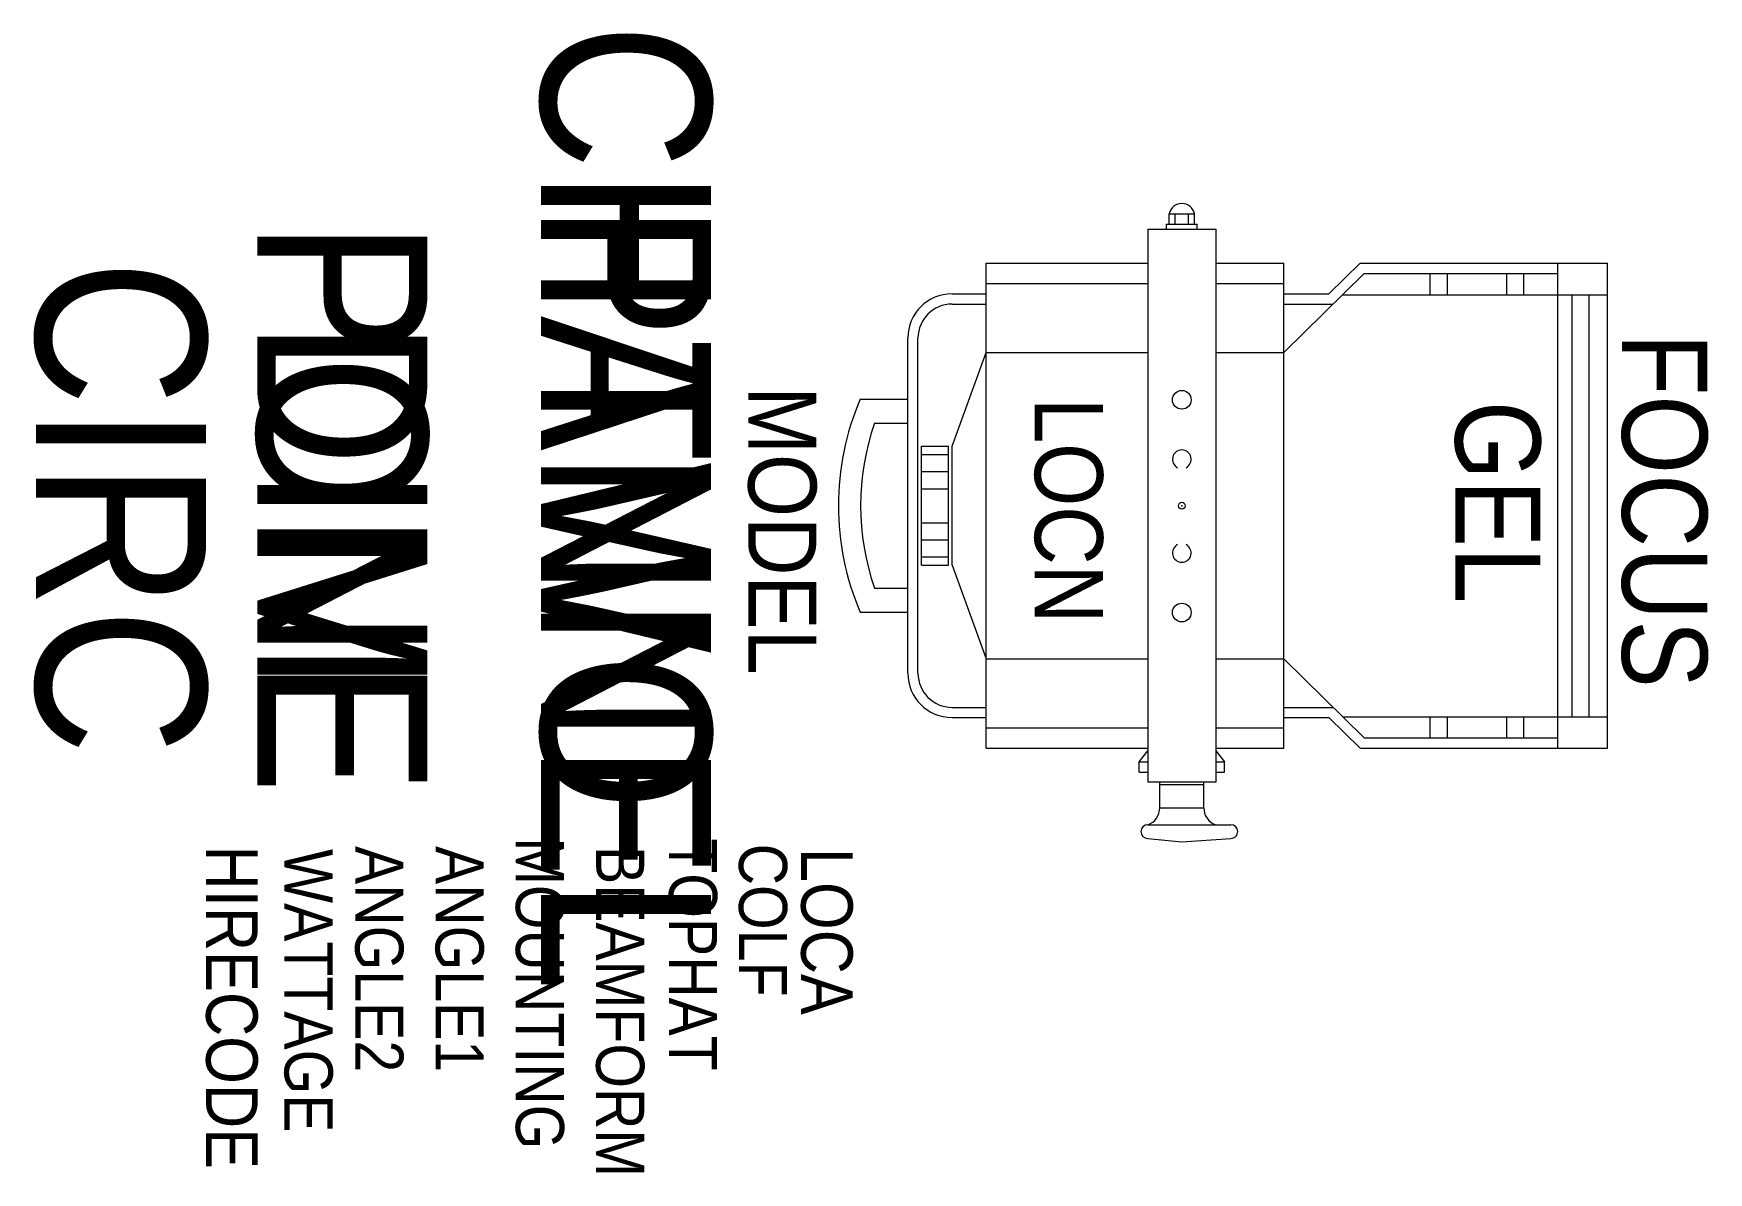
# Model space of a CAD drawing. Extents: x 200 to 1184, y -77 to 592.
import ezdxf
from ezdxf.enums import TextEntityAlignment as Align

# ---------------------------------------------------------------- set-up
doc = ezdxf.new("R2010")
doc.units = 0
doc.header["$MEASUREMENT"] = 0
doc.layers.get('0').update_dxf_attribs({"linetype": 'CONTINUOUS'})
for name, color, linetype in [('CHANNEL', 3, 'CONTINUOUS'), ('CIRC', 6, 'CONTINUOUS'), ('DIMMER', 4, 'CONTINUOUS'), ('FOCUS', 2, 'CONTINUOUS'), ('GEL', 1, 'CONTINUOUS'), ('LANTERNS', 4, 'CONTINUOUS'), ('LOCATION', 7, 'CONTINUOUS'), ('MODEL', 6, 'CONTINUOUS'), ('PATCH', 5, 'CONTINUOUS'), ('PATCH2', 5, 'CONTINUOUS')]:
    doc.layers.add(name, color=color, linetype=linetype)

msp = doc.modelspace()

# ---------------------------------------------------------------- linework, layer by layer
for p, q in [((867.03, 480.51), (867.03, 486.51)), ((867.03, 486.51), (882.03, 486.51)), ((870.53, 480.51), (870.53, 486.51)), ((878.53, 480.51), (878.53, 486.51)), ((882.03, 480.51), (882.03, 486.51)), ((854.53, 477.51), (854.53, 315.01)), ((854.53, 477.51), (894.53, 477.51)), ((865.53, 480.51), (883.53, 480.51)), ((865.53, 477.51), (865.53, 480.51)), ((883.53, 477.51), (883.53, 480.51)), ((894.53, 477.51), (894.53, 315.01)), ((759.53, 172.51), (759.53, 457.51)), ((759.53, 457.51), (854.53, 457.51)), ((894.53, 457.51), (934.53, 457.51)), ((934.53, 172.51), (934.53, 457.51)), ((960.99, 439.51), (979.25, 457.51)), ((979.25, 457.51), (1124.53, 457.51)), ((1095.53, 172.51), (1095.53, 457.51)), ((1124.53, 172.51), (1124.53, 457.51)), ((759.53, 445.51), (854.53, 445.51)), ((894.53, 445.51), (934.53, 445.51)), ((934.53, 405.01), (981.71, 451.51)), ((981.71, 451.51), (1095.53, 451.51)), ((1020.53, 439.01), (1020.53, 451.51)), ((1030.53, 439.01), (1030.53, 451.51)), ((1065.53, 439.01), (1065.53, 451.51)), ((1075.53, 439.01), (1075.53, 451.51)), ((739.53, 439.51), (759.53, 439.51)), ((739.53, 433.51), (759.53, 433.51)), ((934.53, 439.51), (960.99, 439.51)), ((934.53, 433.51), (963.45, 433.51)), ((969.03, 439.01), (1124.53, 439.01)), ((1103.78, 191.01), (1103.78, 439.01)), ((1113.78, 191.01), (1113.78, 439.01)), ((713.53, 216.51), (713.53, 413.51)), ((719.53, 216.51), (719.53, 413.51)), ((739.53, 350.01), (759.53, 405.01)), ((759.53, 405.01), (854.53, 405.01)), ((894.53, 405.01), (934.53, 405.01)), ((685.53, 377.51), (713.53, 377.51)), ((694.03, 363.51), (713.53, 363.51)), ((721.53, 350.01), (737.53, 350.01)), ((721.53, 280.01), (721.53, 350.01)), ((721.53, 345.01), (737.53, 345.01)), ((737.53, 280.01), (737.53, 350.01)), ((739.53, 280.01), (739.53, 350.01)), ((721.53, 335.01), (737.53, 335.01)), ((721.53, 325.01), (737.53, 325.01)), ((854.53, 315.01), (854.53, 152.51)), ((894.53, 315.01), (894.53, 152.51)), ((721.53, 305.01), (737.53, 305.01)), ((721.53, 295.01), (737.53, 295.01)), ((721.53, 285.01), (737.53, 285.01)), ((721.53, 280.01), (737.53, 280.01)), ((721.53, 280.01), (737.53, 280.01)), ((739.53, 280.01), (759.53, 225.01)), ((694.03, 266.51), (713.53, 266.51)), ((685.53, 252.51), (713.53, 252.51)), ((759.53, 225.01), (854.53, 225.01)), ((894.53, 225.01), (934.53, 225.01)), ((981.71, 178.51), (934.53, 225.01)), ((739.53, 196.51), (759.53, 196.51)), ((739.53, 190.51), (759.53, 190.51)), ((934.53, 196.51), (963.45, 196.51)), ((934.53, 190.51), (960.99, 190.51)), ((979.25, 172.51), (960.99, 190.51)), ((969.03, 191.01), (1124.53, 191.01)), ((1020.53, 178.51), (1020.53, 191.01)), ((1030.53, 178.51), (1030.53, 191.01)), ((1065.53, 178.51), (1065.53, 191.01)), ((1075.53, 178.51), (1075.53, 191.01)), ((759.53, 184.51), (854.53, 184.51)), ((894.53, 184.51), (934.53, 184.51)), ((981.71, 178.51), (1095.53, 178.51)), ((759.53, 172.51), (854.53, 172.51)), ((849.53, 164.51), (854.53, 171.01)), ((894.53, 172.51), (934.53, 172.51)), ((894.53, 171.01), (899.53, 164.51)), ((979.53, 172.51), (1124.53, 172.51)), ((849.53, 164.51), (854.53, 164.51)), ((849.53, 158.51), (849.53, 164.51)), ((849.53, 158.51), (854.53, 158.51)), ((894.53, 164.51), (899.53, 164.51)), ((894.53, 158.51), (899.53, 158.51)), ((899.53, 158.51), (899.53, 164.51)), ((894.53, 152.51), (854.53, 152.51)), ((861.53, 137.51), (861.53, 152.51)), ((887.53, 151.01), (861.53, 151.01)), ((887.53, 137.51), (887.53, 152.51)), ((861.53, 137.51), (887.53, 137.51)), ((854.53, 127.51), (903.34, 127.51)), ((854.53, 119.51), (874.53, 117.51)), ((874.53, 117.51), (903.34, 119.51))]:
    msp.add_line(p, q)
for centre, radius in [((874.53, 377.24), 5.5), ((874.53, 315.01), 2), ((874.53, 252.24), 5.5)]:
    msp.add_circle(centre, radius)
for centre, radius, start, end in [((874.53, 484.9), 7.67, 12.17019, 167.82981), ((739.53, 413.51), 26, 90, 180), ((739.53, 413.51), 20, 90, 180), ((831.87, 315.01), 159.12, 156.87198, 203.12802), ((831.87, 315.01), 146.12, 160.61462, 199.38538), ((874.53, 342.24), 5.5, 297.03569, 242.96431), ((874.53, 287.24), 5.5, 117.03569, 62.96431), ((739.53, 216.51), 26, 180, 270), ((739.53, 216.51), 20, 180, 270), ((851.39, 137.17), 10.15, 288.04731, 1.96865), ((897.51, 137.05), 9.99, 177.31836, 252.66568), ((854.53, 123.51), 4, 90, 270), ((903.34, 123.51), 4, 270, 90)]:
    msp.add_arc(centre, radius, start, end)
msp.add_point((874.53, 315.01))

# ---------------------------------------------------------------- texts
at = {"layer": 'CHANNEL', "width": 0.89}
msp.add_attdef('CHANNEL', text='', height=100, rotation=270, dxfattribs=at).set_placement((497.96, 314.16), align=Align.CENTER)
at = {"layer": 'CIRC', "width": 0.89}
msp.add_attdef('CIRC', text='', height=100, rotation=270, dxfattribs=at).set_placement((201.3, 314.16), align=Align.CENTER)
at = {"layer": 'DIMMER', "width": 0.89}
msp.add_attdef('DIM', text='', height=100, rotation=270, dxfattribs=at).set_placement((331.3, 315.01), align=Align.CENTER)
at = {"layer": 'FOCUS', "color": 30, "width": 0.89}
msp.add_attdef('FOCUS', text='', height=50, rotation=270, dxfattribs=at).set_placement((1133.21, 312.1), align=Align.CENTER)
at = {"layer": 'GEL', "width": 0.89}
msp.add_attdef('GEL', text='', height=50, rotation=270, dxfattribs=at).set_placement((1035.19, 317.11), align=Align.CENTER)
at = {"layer": 'LANTERNS', "color": 0, "width": 0.89, "flags": 1}
for tag, p, s, height in [('TOPHAT', (573.2, 119.53), 'Y', 28.3), ('HIRECODE', (301.29, 115.3), '', 30.26), ('WATTAGE', (347.34, 113.27, 0.01), '500', 28.305), ('ANGLE2', (388.89, 115.03), '180', 28.305), ('ANGLE1', (436.06, 115.03), '0', 28.3), ('MOUNTING', (483.24, 120.23), 'STANDARD HOOK CLAMP', 28.3047), ('BEAMFORM', (530.41, 115.03), 'C', 28.3), ('COLF', (614.33, 116.42), 'N', 28.3), ('LOCA', (650.87, 113.89), '', 30.26)]:
    msp.add_attdef(tag, p, s, height=height, rotation=270, dxfattribs=at)
at = {"layer": 'LOCATION', "width": 0.89}
msp.add_attdef('LOCN', text='', height=40, rotation=270, dxfattribs=at).set_placement((788.14, 312.08), align=Align.CENTER)
at = {"layer": 'MODEL', "width": 0.89}
msp.add_attdef('MODEL', text='500w B/L', height=40, rotation=270, dxfattribs=at).set_placement((619.83, 300.41), align=Align.CENTER)
at = {"layer": 'PATCH', "width": 0.89}
msp.add_attdef('PONE', text='', height=100, rotation=270, dxfattribs=at).set_placement((331.29, 314.16), align=Align.CENTER)
at = {"layer": 'PATCH2', "width": 0.89}
msp.add_attdef('PTWO', text='', height=100, rotation=270, dxfattribs=at).set_placement((497.96, 314.16), align=Align.CENTER)

doc.saveas('drawing.dxf')
